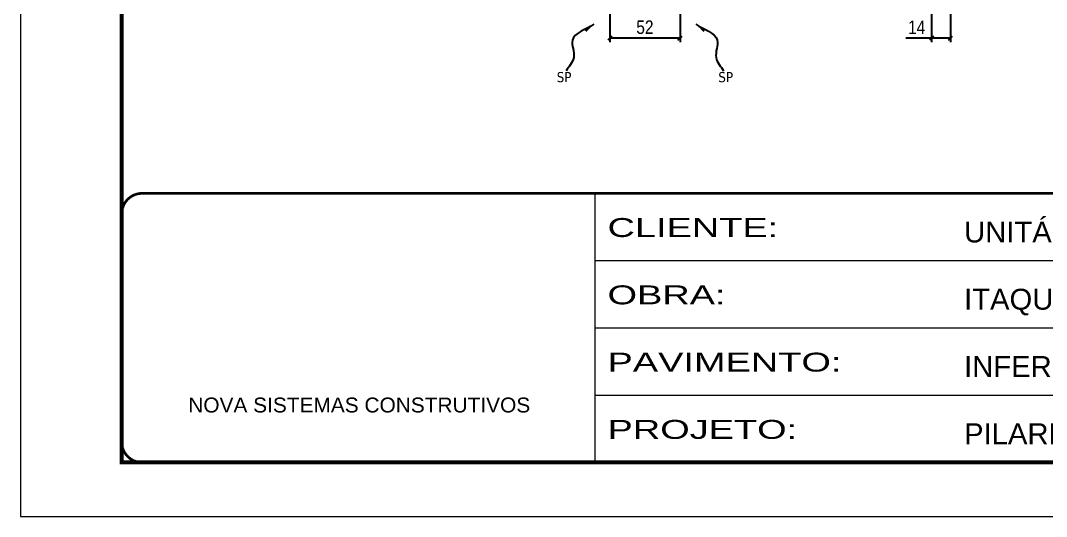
# Model space of a CAD drawing. Extents: x 2282 to 12463, y 760 to 16806.
# Drawn here: x 4483 to 5243, y 12245 to 12613 of the extents above; entities that cross this region are included whole.
import ezdxf

# ---------------------------------------------------------------- set-up
doc = ezdxf.new("R2010")
doc.units = 0
doc.linetypes.add('CONTINUO', pattern=[0])
doc.linetypes.add('DASHED', pattern=[0.75, 0.5, -0.25])
doc.layers.add('COTA', color=241, linetype='Continuous')
doc.layers.add('texto', color=7, linetype='Continuous')
doc.layers.add('Folhas', color=255, linetype='Continuous', lineweight=9)
doc.layers.add('SARRAFO DE PRESSAO', color=251, linetype='DASHED', lineweight=9)
doc.styles.add('ARIAL', font='arial.ttf')
doc.styles.add('COTA TECNICA', font='techl___.ttf', dxfattribs={"height": 10})
doc.styles.get("Standard").update_dxf_attribs({"font": 'arial.ttf'})
doc.styles.add('Tecnologia', font='')
doc.styles.get('Tecnologia').set_extended_font_data('Forgotten Futurist')
doc.dimstyles.new('PAINEL', dxfattribs={"dimtxt": 10, "dimasz": 3, "dimexe": 3, "dimexo": 3, "dimgap": 3, "dimtad": 1, "dimdec": 1, "dimzin": 12, "dimdsep": 46, "dimtxsty": 'COTA TECNICA', "dimblk1": 'OBLIQUE', "dimblk2": 'OBLIQUE', "dimsah": 1, "dimcen": 0.9, "dimclrd": 4, "dimclre": 4, "dimclrt": 240, "dimadec": 1, "dimazin": 3, "dimtfac": 1, "dimtdec": 1, "dimtmove": 0, "dimatfit": 3, "dimfxl": 1, "dimtolj": 1, "dimtzin": 12, "dimarcsym": 0})
doc.dimstyles.get("Standard").update_dxf_attribs({"dimtxt": 0.18, "dimasz": 0.18, "dimexe": 0.18, "dimexo": 0.0625, "dimgap": 0.09, "dimtad": 0, "dimtih": 1, "dimtoh": 1, "dimdec": 4, "dimzin": 0, "dimdsep": 46, "dimtxsty": 'Standard', "dimcen": 0.09, "dimadec": 0, "dimazin": 0, "dimtfac": 1, "dimtdec": 4, "dimtofl": 0, "dimtmove": 0, "dimatfit": 3, "dimfxl": 1, "dimtolj": 1, "dimtzin": 0, "dimarcsym": 0})

# ---------------------------------------------------------------- blocks, each defined once
blk = doc.blocks.new('9999999999')
at = {"color": 30, "linetype": 'CONTINUO'}
for p, q in [((98564.56, 34230.21), (98564.56, 34429.45)), ((98564.56, 34379.64), (99583.98, 34379.64)), ((98564.56, 34329.83), (99487.98, 34329.83)), ((98564.56, 34280.02), (99487.98, 34280.02))]:
    blk.add_line(p, q, dxfattribs=at)
at = {"color": 30, "linetype": 'CONTINUO', "const_width": 2}
blk.add_lwpolyline([(99583.98, 34230.21), (99583.98, 34414.45, 0.414214), (99568.98, 34429.45), (98228.98, 34429.45, 0.414214), (98213.98, 34414.45), (98213.98, 34245.21, 0.414214), (98228.98, 34230.21), (99583.98, 34230.21)], format="xyb", dxfattribs=at)
at = {"layer": 'Folhas'}
blk.add_lwpolyline([(98138.98, 34190.21), (99623.98, 34190.21), (99623.98, 35240.21), (98138.98, 35240.21)], close=True, dxfattribs=at)
at = {"layer": 'Folhas', "color": 30, "const_width": 3}
blk.add_lwpolyline([(98213.98, 34230.21), (99583.98, 34230.21), (99583.98, 35200.21), (98213.98, 35200.21)], close=True, dxfattribs=at)
at = {"color": 7, "linetype": 'Continuous', "ltscale": 5, "style": 'ARIAL'}
for s, height, p in [('UNITÁ ENGENHARIA', 15.4829, (98837.68, 34393.13)), ('ITAQUERA III', 15.4829, (98837.68, 34343.32)), ('INFERIOR 1', 15.483, (98837.68, 34293.51)), ('NOVA SISTEMAS CONSTRUTIVOS', 11.0592, (98263.19, 34267.21)), ('PILARES', 15.483, (98837.68, 34243.7))]:
    blk.add_text(s, height=height, dxfattribs=at).set_placement(p)
at = {"layer": 'Folhas', "color": 7, "style": 'Tecnologia', "width": 1.5}
for s, p in [('CLIENTE:', (98573.65, 34397.17)), ('OBRA:', (98573.65, 34347.31)), ('PAVIMENTO:', (98573.65, 34297.5)), ('PROJETO:', (98573.65, 34247.69))]:
    blk.add_text(s, height=14, dxfattribs=at).set_placement(p)
blk = doc.blocks.new('_Oblique')
at = {"color": 0, "linetype": 'ByBlock', "lineweight": -2}
blk.add_line((-0.5, -0.5), (0.5, 0.5), dxfattribs=at)
blk = doc.blocks.new('*D343')
at = {"layer": 'COTA', "color": 4, "linetype": 'ByBlock', "lineweight": -2, "transparency": 16777216}
for p, q in [((4919.72, 12633.5), (4919.72, 12596.57)), ((4971.72, 12633.5), (4971.72, 12596.57)), ((4971.72, 12599.57), (4919.72, 12599.57))]:
    blk.add_line(p, q, dxfattribs=at)
at = {"layer": 'Defpoints', "color": 0, "linetype": 'ByBlock', "transparency": 16777216}
for p in [(4919.72, 12636.5), (4971.72, 12636.5), (4919.72, 12599.57)]:
    blk.add_point(p, dxfattribs=at)
at = {"layer": 'COTA', "color": 4, "linetype": 'ByBlock', "lineweight": -2, "transparency": 16777216, "xscale": 3, "yscale": 3, "zscale": 3, "rotation": 180}
blk.add_blockref('_Oblique', (4919.72, 12599.57), dxfattribs=at)
at = {"layer": 'COTA', "color": 4, "linetype": 'ByBlock', "lineweight": -2, "transparency": 16777216, "xscale": 3, "yscale": 3, "zscale": 3}
blk.add_blockref('_Oblique', (4971.72, 12599.57), dxfattribs=at)
at = {"layer": 'COTA', "color": 240, "linetype": 'ByBlock', "transparency": 16777216, "insert": (4945.72, 12607.68), "char_height": 10, "attachment_point": 5, "style": 'COTA TECNICA'}
blk.add_mtext('\\A1;52', dxfattribs=at)
blk = doc.blocks.new('*D348')
at = {"layer": 'COTA', "color": 4, "linetype": 'ByBlock', "lineweight": -2, "transparency": 16777216}
for p, q in [((5157.98, 12633.5), (5157.98, 12596.57)), ((5171.98, 12633.5), (5171.98, 12596.57)), ((5157.98, 12599.57), (5138.86, 12599.57)), ((5171.98, 12599.57), (5157.98, 12599.57))]:
    blk.add_line(p, q, dxfattribs=at)
at = {"layer": 'Defpoints', "color": 0, "linetype": 'ByBlock', "transparency": 16777216}
for p in [(5157.98, 12636.5), (5171.98, 12636.5), (5157.98, 12599.57)]:
    blk.add_point(p, dxfattribs=at)
at = {"layer": 'COTA', "color": 4, "linetype": 'ByBlock', "lineweight": -2, "transparency": 16777216, "xscale": 3, "yscale": 3, "zscale": 3, "rotation": 180}
blk.add_blockref('_Oblique', (5157.98, 12599.57), dxfattribs=at)
at = {"layer": 'COTA', "color": 4, "linetype": 'ByBlock', "lineweight": -2, "transparency": 16777216, "xscale": 3, "yscale": 3, "zscale": 3}
blk.add_blockref('_Oblique', (5171.98, 12599.57), dxfattribs=at)
at = {"layer": 'COTA', "color": 240, "linetype": 'ByBlock', "transparency": 16777216, "insert": (5146.92, 12607.65), "char_height": 10, "attachment_point": 5, "style": 'COTA TECNICA'}
blk.add_mtext('\\A1;14', dxfattribs=at)

msp = doc.modelspace()

# ---------------------------------------------------------------- block references
at = {"layer": 'SARRAFO DE PRESSAO', "color": 6, "linetype": 'ByBlock'}
msp.add_blockref('9999999999', (-93655.59, -21944.79), dxfattribs=at)

# ---------------------------------------------------------------- texts
at = {"layer": 'texto', "color": 0, "char_height": 7.5, "attachment_point": 5}
for insert in [(4885.89, 12570.69), (5005.56, 12570.69)]:
    msp.add_mtext('{\\fTahoma|b0|i0|c0|p34;\\C4;SP}', dxfattribs=dict(at, insert=insert))

# ---------------------------------------------------------------- dimensions: what is measured, and where the dimension line sits
at = {"layer": 'COTA', "linetype": 'ByBlock'}
for base, p1, p2, picture, middle in [((4919.72, 12599.57), (4971.72, 12636.5), (4919.72, 12636.5), '*D343', (4945.72, 12607.68)), ((5157.98, 12599.57), (5171.98, 12636.5), (5157.98, 12636.5), '*D348', (5146.92, 12607.65))]:
    dim = msp.add_linear_dim(base=base, p1=p1, p2=p2, dimstyle='PAINEL', override={"dimarcsym": 2}, dxfattribs=at)
    dim.commit()
    dim.dimension.update_dxf_attribs({"geometry": picture, "text_midpoint": middle})

# ---------------------------------------------------------------- leaders
at = {"layer": 'COTA', "path_type": 1}
for points in [[(4907.89, 12610), (4892.11, 12598.16), (4893.03, 12585.16), (4887.48, 12575.37)], [(4983.55, 12610), (4999.34, 12598.16), (4998.41, 12585.16), (5003.96, 12575.37)]]:
    msp.add_leader(points, dimstyle='Standard', override={"dimasz": 8}, dxfattribs=at)

doc.saveas('drawing.dxf')
